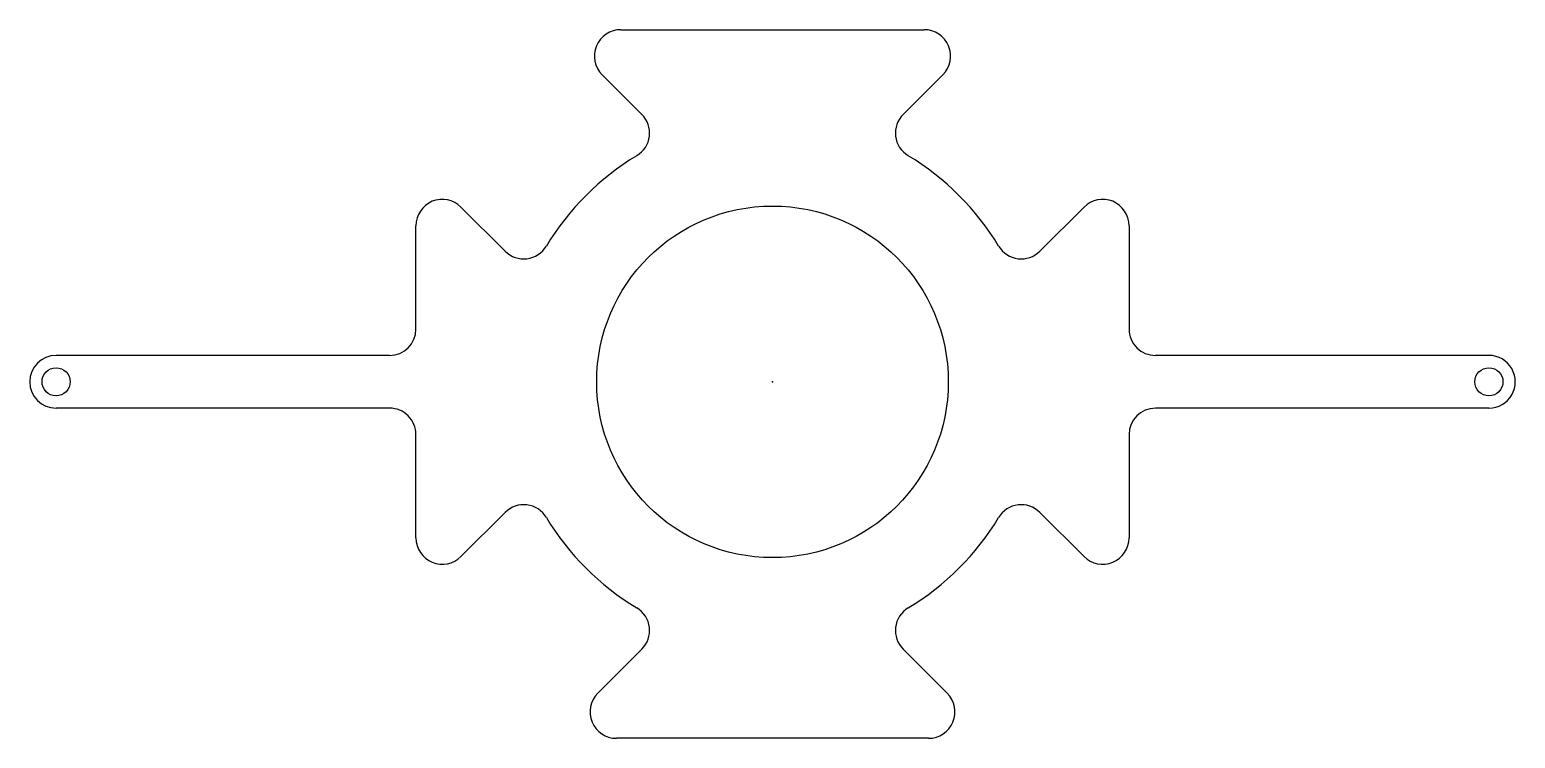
# Model space of a CAD drawing. Header units: millimetres. Extents: x -84 to 84, y -41 to 40.
import ezdxf

# ---------------------------------------------------------------- set-up
doc = ezdxf.new("R2010")
doc.units = ezdxf.units.MM
doc.layers.get('0').update_dxf_attribs({"linetype": 'CONTINUOUS'})

msp = doc.modelspace()

# ---------------------------------------------------------------- linework, layer by layer
for p, q in [((-17.26, 40.06), (17.26, 40.06)), ((-19.38, 34.94), (-14.86, 30.42)), ((14.86, 30.42), (19.38, 34.94)), ((-30.42, 14.86), (-35.44, 19.88)), ((35.44, 19.88), (30.42, 14.86)), ((-40.56, 6), (-40.56, 17.76)), ((40.56, 17.76), (40.56, 6)), ((-43.56, 3), (-81.5, 3)), ((81.5, 3), (43.56, 3)), ((-43.56, -3), (-81.5, -3)), ((81.5, -3), (43.56, -3)), ((-40.56, -17.76), (-40.56, -6)), ((40.56, -6), (40.56, -17.76)), ((-35.44, -19.88), (-30.42, -14.86)), ((30.42, -14.86), (35.44, -19.88)), ((-14.86, -30.42), (-19.88, -35.44)), ((19.88, -35.44), (14.86, -30.42)), ((17.76, -40.56), (-17.76, -40.56))]:
    msp.add_line(p, q)
for centre, radius in [((0, 0), 20), ((-81.5, 0), 1.6), ((-81.5, 0), 1.6), ((81.5, 0), 1.6), ((81.5, 0), 1.6)]:
    msp.add_circle(centre, radius)
for centre, radius, start, end in [((-17.26, 37.06), 3, 90, 225), ((17.26, 37.06), 3, -45, 90), ((-16.98, 28.3), 3, -59.0297, 45), ((16.98, 28.3), 3, 135, 239.0297), ((0, 0), 30, 120.9703, 149.0297), ((0, 0), 30, 30.9703, 59.0297), ((-37.56, 17.76), 3, 45, 180), ((37.56, 17.76), 3, 0, 135), ((-28.3, 16.98), 3, 225, 329.0297), ((28.3, 16.98), 3, 210.9703, 315), ((-43.56, 6), 3, 270.001, 360), ((43.56, 6), 3, 180, 270.001), ((-81.5, 0), 3, 90.001, 270.001), ((81.5, 0), 3, -89.999, 90.0108), ((-43.56, -6), 3, 0, 90.001), ((43.56, -6), 3, 90.001, 180), ((-28.3, -16.98), 3, 30.9703, 135), ((28.3, -16.98), 3, 45, 149.0297), ((0, 0), 30, 210.9703, 239.0297), ((0, 0), 30, 300.9703, 329.0297), ((-37.56, -17.76), 3, 180, 315), ((37.56, -17.76), 3, -135, 0), ((-16.98, -28.3), 3, -45, 59.0297), ((16.98, -28.3), 3, 120.9703, 225), ((-17.76, -37.56), 3, 135, 270), ((17.76, -37.56), 3, -90, 45)]:
    msp.add_arc(centre, radius, start, end)
msp.add_point((0, 0))

doc.saveas('drawing.dxf')
